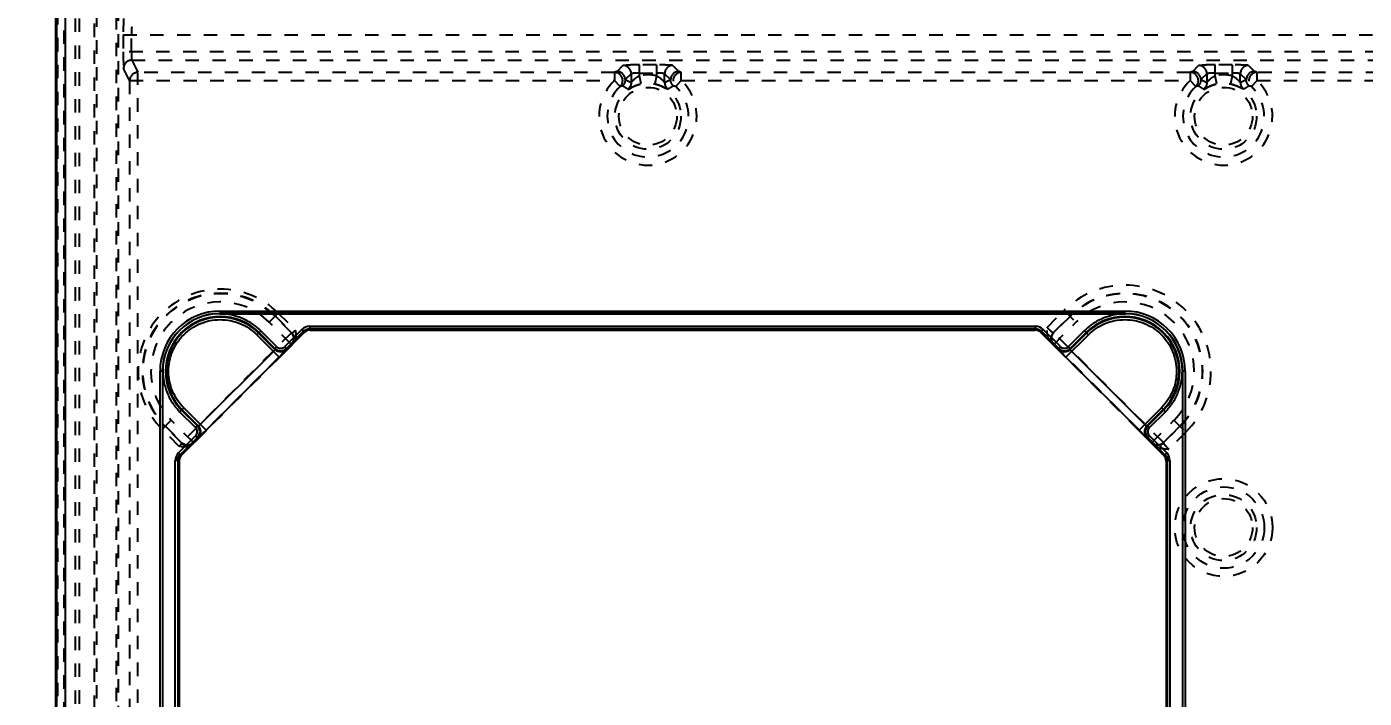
# Model space of a CAD drawing. Header units: millimetres. Extents: x -1265 to 1982, y -12197 to 1934.
# Drawn here: x -122.9 to 39.8, y -24.9 to 56.8 of the extents above; entities that cross this region are included whole.
import ezdxf

# ---------------------------------------------------------------- set-up
doc = ezdxf.new("R2010")
doc.units = ezdxf.units.MM
doc.header["$LTSCALE"] = 16.335
doc.header["$PDMODE"] = 3
doc.header["$PDSIZE"] = 0.3125
doc.linetypes.add('HIDDEN', pattern=[0.2, 0.1, -0.1])
doc.layers.get('0').update_dxf_attribs({"linetype": 'CONTINUOUS'})
doc.layers.get('Defpoints').update_dxf_attribs({"linetype": 'CONTINUOUS'})
doc.layers.add('DEFAULT_2', color=8, linetype='HIDDEN')
doc.styles.get("Standard").update_dxf_attribs({"font": 'txt', "width": 0.8})
doc.dimstyles.new('11', dxfattribs={"dimtxt": 8, "dimasz": 8, "dimexe": 0, "dimexo": 0, "dimgap": 0, "dimtad": 0, "dimdsep": 46, "dimtxsty": 'Standard', "dimcen": 0, "dimclrd": 4, "dimclre": 4, "dimclrt": 6, "dimazin": 0, "dimtp": 0.01, "dimtm": 0.01, "dimtfac": 1, "dimtofl": 0, "dimtmove": 0, "dimatfit": 3, "dimfxl": 0, "dimtolj": 1, "dimarcsym": 0})

# ---------------------------------------------------------------- blocks, each defined once
blk = doc.blocks.new('*D79')
at = {"color": 4, "lineweight": -2}
for p, q in [((-41.72, 283.87), (-159.31, 283.87)), ((-159.31, 275.87), (-159.31, 57.15)), ((-159.31, -114.13), (-159.31, 41.15)), ((-36.24, -122.13), (-159.31, -122.13))]:
    blk.add_line(p, q, dxfattribs=at)
at = {"color": 4}
for points in [[(-160.64, 275.87), (-157.98, 275.87), (-159.31, 283.87)], [(-160.64, -114.13), (-157.98, -114.13), (-159.31, -122.13)]]:
    blk.add_solid(points, dxfattribs=at)
at = {"layer": 'Defpoints', "color": 0}
for p in [(-41.72, 283.87), (-159.31, -122.13), (-36.24, -122.13)]:
    blk.add_point(p, dxfattribs=at)
at = {"color": 6, "insert": (-159.31, 49.15), "char_height": 8, "attachment_point": 5, "rotation": 90}
blk.add_mtext('\\A1;406', dxfattribs=at)
blk = doc.blocks.new('*D376')
at = {"color": 4, "lineweight": -2}
for p, q in [((302.18, 15.45), (302.18, -191.49)), ((-119.82, -87.6), (-119.82, -191.49)), ((-111.82, -191.49), (24.61, -191.49)), ((294.18, -191.49), (41.68, -191.49))]:
    blk.add_line(p, q, dxfattribs=at)
at = {"color": 4}
for points in [[(-111.82, -190.15), (-111.82, -192.82), (-119.82, -191.49)], [(294.18, -190.15), (294.18, -192.82), (302.18, -191.49)]]:
    blk.add_solid(points, dxfattribs=at)
at = {"layer": 'Defpoints', "color": 0}
for p in [(302.18, 15.45), (-119.82, -87.6), (-119.82, -191.49)]:
    blk.add_point(p, dxfattribs=at)
at = {"color": 6, "insert": (33.14, -191.49), "char_height": 8, "attachment_point": 5}
blk.add_mtext('\\A1;422', dxfattribs=at)

msp = doc.modelspace()

# ---------------------------------------------------------------- linework, layer by layer
at = {"color": 7, "linetype": 'Continuous'}
for p, q in [((-119.323, -115.132), (-119.323, 276.873)), ((-119.191, -115), (-119.191, 276.741)), ((-118.192, 276.741), (-118.192, -115)), ((-99.38, 21.855), (10.735, 21.856)), ((-99.323, 22.195), (-99.323, 21.87)), ((-99.323, 22.195), (10.677, 22.195)), ((10.677, 21.895), (-99.323, 21.895)), ((10.677, 21.87), (10.677, 22.195)), ((-94.398, 19.795), (-94.882, 19.311)), ((-94.67, 19.523), (-92.683, 17.536)), ((-92.683, 17.656), (-94.61, 19.583)), ((-92.471, 17.868), (-94.398, 19.795)), ((-89.116, 19.578), (-92.132, 16.561)), ((-89.396, 19.954), (-91.482, 17.868)), ((-89.184, 19.742), (-91.27, 17.656)), ((-89.184, 19.742), (-89.396, 19.954)), ((-89.184, 19.742), (-89.116, 19.578)), ((-88.477, 20.335), (-88.477, 20.035)), ((-88.477, 20.335), (-0.169, 20.335)), ((-88.477, 20.035), (-88.409, 19.87)), ((-0.169, 20.035), (-88.477, 20.035)), ((-88.409, 19.87), (-0.237, 19.87)), ((-0.237, 19.87), (-0.169, 20.035)), ((-0.169, 20.035), (-0.169, 20.335)), ((0.47, 19.578), (0.538, 19.742)), ((3.486, 16.561), (0.47, 19.578)), ((0.75, 19.954), (0.538, 19.742)), ((2.624, 17.656), (0.538, 19.742)), ((2.836, 17.868), (0.75, 19.954)), ((5.765, 19.807), (3.826, 17.868)), ((5.965, 19.583), (4.038, 17.656)), ((4.038, 17.536), (6.024, 19.523)), ((6.236, 19.311), (5.753, 19.795)), ((-92.158, 16.587), (-94.897, 19.326)), ((3.512, 16.587), (6.236, 19.311)), ((-92.864, 17.293), (-101.746, 8.412)), ((-92.157, 16.587), (-101.039, 7.705)), ((-92.683, 17.656), (-92.471, 17.868)), ((-92.683, 17.536), (-92.683, 17.656)), ((-91.482, 17.868), (-91.27, 17.656)), ((-91.27, 17.536), (-91.27, 17.656)), ((2.624, 17.656), (2.836, 17.868)), ((2.624, 17.656), (2.624, 17.536)), ((12.394, 7.705), (3.512, 16.587)), ((3.826, 17.868), (4.038, 17.656)), ((4.038, 17.656), (4.038, 17.536)), ((13.1, 8.412), (4.219, 17.293)), ((-106.647, -95.13), (-106.647, 14.87)), ((-106.323, 14.87), (-106.647, 14.87)), ((-106.348, 14.87), (-106.348, -95.13)), ((-106.308, -95.187), (-106.308, 14.928)), ((17.662, 14.928), (17.663, -95.187)), ((18.002, 14.87), (17.677, 14.87)), ((17.702, -95.13), (17.702, 14.87)), ((18.002, 14.87), (18.002, -95.13)), ((-104.259, 9.958), (-102.32, 8.019)), ((-103.764, 10.43), (-104.247, 9.946)), ((-104.035, 10.158), (-102.108, 8.231)), ((-101.989, 8.231), (-103.976, 10.218)), ((-101.039, 7.705), (-103.764, 10.43)), ((12.393, 7.705), (15.132, 10.444)), ((15.33, 10.218), (13.343, 8.231)), ((13.463, 8.231), (15.39, 10.158)), ((13.675, 8.019), (15.602, 9.946)), ((15.602, 9.946), (15.118, 10.43)), ((-102.32, 8.019), (-102.108, 8.231)), ((-102.108, 8.231), (-101.989, 8.231)), ((13.343, 8.231), (13.463, 8.231)), ((13.463, 8.231), (13.675, 8.019)), ((-102.32, 7.029), (-104.407, 4.943)), ((-102.108, 6.817), (-104.195, 4.731)), ((-101.014, 7.679), (-104.03, 4.663)), ((-102.108, 6.817), (-102.32, 7.029)), ((-102.108, 6.817), (-101.989, 6.817)), ((15.384, 4.663), (12.368, 7.679)), ((13.343, 6.817), (13.463, 6.817)), ((13.675, 7.029), (13.463, 6.817)), ((15.549, 4.731), (13.463, 6.817)), ((15.761, 4.943), (13.675, 7.029)), ((-104.407, 4.943), (-104.195, 4.731)), ((15.549, 4.731), (15.761, 4.943)), ((-104.787, -84.284), (-104.787, 4.024)), ((-104.487, 4.024), (-104.787, 4.024)), ((-104.487, 4.024), (-104.487, -84.284)), ((-104.323, 3.956), (-104.487, 4.024)), ((-104.323, 3.956), (-104.323, -84.216)), ((-104.03, 4.663), (-104.195, 4.731)), ((15.549, 4.731), (15.384, 4.663)), ((15.842, 4.024), (15.677, 3.956)), ((15.677, 3.956), (15.677, -84.216)), ((15.842, -84.284), (15.842, 4.024)), ((16.141, 4.024), (15.842, 4.024)), ((16.141, 4.024), (16.141, -84.284))]:
    msp.add_line(p, q, dxfattribs=at)
for centre, radius, start, end in [((-99.323, 14.87), 7.325, 90, 180), ((-99.323, 14.87), 7.025, 90, 180), ((-99.323, 14.87), 7, 90, 180), ((-99.323, 14.87), 6.664, 45, 225), ((-99.323, 14.87), 6.58, 45, 225), ((10.677, 14.87), 6.664, 315, 135), ((10.677, 14.87), 6.58, 315, 135), ((10.677, 14.87), 7.325, 0, 90), ((10.677, 14.87), 7.025, 0, 90), ((10.677, 14.87), 7, 0, 90), ((-88.477, 19.036), 1.299, 89.9954, 135.0046), ((-0.169, 19.036), 1.299, 44.9954, 90.0046), ((-91.977, 18.362), 0.999, 224.99769, 315.00231), ((-91.977, 18.245), 1.001, 225.08419, 314.91582), ((-91.977, 18.362), 0.699, 224.98555, 315.01445), ((3.331, 18.362), 0.999, 224.99769, 315.00231), ((3.331, 18.245), 1.001, 225.08418, 314.91581), ((3.331, 18.362), 0.699, 224.98555, 315.01445), ((-102.815, 7.524), 0.999, 314.99769, 45.00231), ((-102.698, 7.524), 1.001, 315.08418, 44.91581), ((14.052, 7.524), 1.001, 135.08419, 224.91582), ((14.169, 7.524), 0.999, 134.99769, 225.00231), ((-102.815, 7.524), 0.699, 314.98555, 45.01445), ((14.169, 7.524), 0.699, 134.98555, 225.01445), ((-103.488, 4.025), 1.299, 134.9954, 180.0046), ((14.843, 4.025), 1.299, 359.9954, 45.0046)]:
    msp.add_arc(centre, radius, start, end, dxfattribs=at)
for centre, major_axis, start_param, end_param in [((-88.408, 18.87), (-0.383, 0.925), -0.3924468, 0.3924468), ((-0.237, 18.87), (0.383, 0.925), -0.3924468, 0.3924468), ((-103.322, 3.956), (0.925, -0.383), 2.7491459, 3.5340394), ((14.677, 3.956), (0.925, 0.383), -0.3924468, 0.3924468)]:
    msp.add_ellipse(centre, major_axis=major_axis, ratio=0.9992864, start_param=start_param, end_param=end_param, dxfattribs=at)
for points, knots in [([(-103.764, 10.43), (-104.341, 11.007), (-105.277, 12.404), (-105.765, 14.865), (-105.279, 17.329), (-103.886, 19.419), (-101.801, 20.818), (-99.338, 21.313), (-96.877, 20.831), (-95.474, 19.903), (-94.897, 19.326)], [0, 0, 0, 0, 0.1250275, 0.2500112, 0.3750097, 0.5000018, 0.6249935, 0.7499956, 0.8749698, 1, 1, 1, 1]), ([(-94.398, 19.795), (-94.724, 20.12), (-95.44, 20.709), (-96.67, 21.355), (-97.999, 21.755), (-98.921, 21.855), (-99.38, 21.855)], [0, 0, 0, 0, 0.2499745, 0.4998997, 0.7501169, 1, 1, 1, 1]), ([(10.735, 21.856), (10.276, 21.856), (9.357, 21.756), (8.032, 21.358), (6.805, 20.716), (6.089, 20.131), (5.765, 19.807)], [0, 0, 0, 0, 0.2498864, 0.5000832, 0.7500352, 1, 1, 1, 1]), ([(6.236, 19.311), (6.814, 19.888), (8.211, 20.824), (10.672, 21.313), (13.136, 20.826), (15.226, 19.434), (16.625, 17.348), (17.12, 14.886), (16.638, 12.425), (15.709, 11.021), (15.132, 10.444)], [0, 0, 0, 0, 0.1250275, 0.2500112, 0.3750097, 0.5000018, 0.6249935, 0.7499956, 0.8749698, 1, 1, 1, 1]), ([(-89.184, 19.742), (-89.092, 19.834), (-88.869, 19.981), (-88.607, 20.035), (-88.477, 20.035)], [0, 0, 0, 0, 0.4999993, 1, 1, 1, 1]), ([(-0.169, 20.035), (-0.039, 20.035), (0.223, 19.981), (0.446, 19.834), (0.538, 19.742)], [0, 0, 0, 0, 0.5000007, 1, 1, 1, 1]), ([(-92.683, 17.536), (-92.678, 17.527), (-92.699, 17.491), (-92.731, 17.441), (-92.792, 17.369), (-92.838, 17.319), (-92.864, 17.293)], [0, 0, 0, 0, 0.1048814, 0.3275666, 0.6378648, 1, 1, 1, 1]), ([(-91.27, 17.536), (-91.27, 17.525), (-91.3, 17.495), (-91.344, 17.434), (-91.428, 17.344), (-91.535, 17.226), (-91.668, 17.086), (-91.877, 16.87), (-92.043, 16.702), (-92.157, 16.587)], [0, 0, 0, 0, 0.0258523, 0.0868302, 0.1813394, 0.3057236, 0.4555944, 0.6255905, 1, 1, 1, 1]), ([(3.512, 16.587), (3.397, 16.702), (3.231, 16.87), (3.022, 17.086), (2.889, 17.226), (2.782, 17.344), (2.698, 17.434), (2.654, 17.495), (2.624, 17.525), (2.624, 17.536)], [0, 0, 0, 0, 0.3744065, 0.5444056, 0.694283, 0.8186704, 0.9131787, 0.9741514, 1, 1, 1, 1]), ([(4.219, 17.293), (4.193, 17.319), (4.146, 17.369), (4.085, 17.441), (4.054, 17.491), (4.032, 17.527), (4.038, 17.536)], [0, 0, 0, 0, 0.3621352, 0.6724334, 0.8951186, 1, 1, 1, 1]), ([(-106.308, 14.928), (-106.308, 14.469), (-106.209, 13.55), (-105.811, 12.225), (-105.168, 10.998), (-104.584, 10.282), (-104.259, 9.958)], [0, 0, 0, 0, 0.2498864, 0.5000832, 0.7500352, 1, 1, 1, 1]), ([(15.602, 9.946), (15.927, 10.271), (16.516, 10.988), (17.162, 12.217), (17.562, 13.546), (17.662, 14.468), (17.662, 14.928)], [0, 0, 0, 0, 0.2499745, 0.4998997, 0.7501169, 1, 1, 1, 1]), ([(-101.746, 8.412), (-101.772, 8.386), (-101.822, 8.339), (-101.894, 8.278), (-101.943, 8.247), (-101.98, 8.225), (-101.989, 8.231)], [0, 0, 0, 0, 0.3621352, 0.6724334, 0.8951186, 1, 1, 1, 1]), ([(13.343, 8.231), (13.334, 8.225), (13.298, 8.247), (13.248, 8.278), (13.176, 8.339), (13.126, 8.386), (13.1, 8.412)], [0, 0, 0, 0, 0.1048814, 0.3275666, 0.6378648, 1, 1, 1, 1]), ([(-101.039, 7.705), (-101.154, 7.59), (-101.322, 7.424), (-101.539, 7.215), (-101.679, 7.082), (-101.796, 6.975), (-101.887, 6.891), (-101.947, 6.847), (-101.978, 6.817), (-101.989, 6.817)], [0, 0, 0, 0, 0.3744065, 0.5444056, 0.694283, 0.8186704, 0.9131787, 0.9741514, 1, 1, 1, 1]), ([(13.343, 6.817), (13.332, 6.817), (13.302, 6.847), (13.241, 6.891), (13.15, 6.975), (13.033, 7.082), (12.893, 7.215), (12.676, 7.424), (12.508, 7.59), (12.394, 7.705)], [0, 0, 0, 0, 0.0258523, 0.0868302, 0.1813394, 0.3057236, 0.4555944, 0.6255905, 1, 1, 1, 1]), ([(-104.487, 4.024), (-104.487, 4.154), (-104.434, 4.416), (-104.286, 4.639), (-104.195, 4.731)], [0, 0, 0, 0, 0.5000007, 1, 1, 1, 1]), ([(15.549, 4.731), (15.641, 4.639), (15.788, 4.416), (15.842, 4.154), (15.842, 4.024)], [0, 0, 0, 0, 0.4999993, 1, 1, 1, 1])]:
    msp.add_open_spline(points, degree=3, knots=knots, dxfattribs=at)
at = {"layer": 'DEFAULT_2', "color": 8, "linetype": 'HIDDEN'}
for p, q in [((-116.952, 201.501), (-116.952, -113.76)), ((-116.453, -113.76), (-116.453, 201.501)), ((-114.639, 200.887), (-114.639, -113.146)), ((-114.339, -113.138), (-114.339, 200.879)), ((-119.109, 159.939), (-119.109, -66.198)), ((-118.309, -66.198), (-118.309, 159.939)), ((-111.976, 74.4), (-111.976, -66.659)), ((-111.676, -66.659), (-111.676, 74.4)), ((-111.113, 55.755), (-111.113, 53.686)), ((-111.113, 55.755), (116.677, 55.755)), ((-110.113, 53.686), (-110.113, 55.755)), ((116.677, 53.686), (-111.113, 53.686)), ((-110.08, 52.687), (-109.34, 51.207)), ((-110.08, 52.687), (116.677, 52.687)), ((-51.08, 51.324), (-50.356, 52.048)), ((-46.288, 52.115), (-48.358, 52.115)), ((-48.357, 50.798), (-48.357, 52.115)), ((-46.289, 52.115), (-46.289, 50.798)), ((-44.29, 52.048), (-43.566, 51.324)), ((18.92, 51.324), (19.644, 52.048)), ((23.712, 52.115), (21.642, 52.115)), ((21.643, 50.798), (21.643, 52.115)), ((23.711, 52.115), (23.711, 50.798)), ((25.71, 52.048), (26.434, 51.324)), ((-110.34, 50.208), (-111.08, 51.687)), ((-109.34, -64.656), (-109.34, 51.207)), ((-51.386, 51.207), (-109.34, 51.207)), ((-51.386, 51.207), (-51.386, 50.208)), ((-49.357, 51.048), (-50.081, 50.324)), ((-49.357, 51.048), (-49.357, 49.974)), ((-48.357, 51.116), (-46.289, 51.116)), ((-48.152, 49.82), (-48.357, 50.798)), ((-46.289, 50.798), (-46.494, 49.82)), ((-45.289, 49.974), (-45.289, 51.048)), ((-44.565, 50.324), (-45.289, 51.048)), ((-43.259, 50.208), (-43.259, 51.207)), ((18.614, 51.207), (-43.259, 51.207)), ((18.614, 51.207), (18.614, 50.208)), ((20.643, 51.048), (19.919, 50.324)), ((20.643, 51.048), (20.643, 49.974)), ((21.643, 51.116), (23.711, 51.116)), ((21.848, 49.82), (21.643, 50.798)), ((23.711, 50.798), (23.506, 49.82)), ((24.711, 49.974), (24.711, 51.048)), ((25.435, 50.324), (24.711, 51.048)), ((26.741, 50.208), (26.741, 51.207)), ((57.933, 51.207), (26.741, 51.207)), ((-110.34, 50.208), (-110.34, -64.656)), ((-110.34, 50.208), (-51.386, 50.208)), ((-50.703, 49.478), (-51.386, 50.208)), ((-50.081, 50.324), (-49.357, 49.974)), ((-45.289, 49.974), (-44.565, 50.324)), ((-43.943, 49.478), (-43.259, 50.208)), ((-43.259, 50.208), (18.614, 50.208)), ((19.297, 49.478), (18.614, 50.208)), ((19.919, 50.324), (20.643, 49.974)), ((24.711, 49.974), (25.435, 50.324)), ((26.057, 49.478), (26.741, 50.208)), ((26.741, 50.208), (58.932, 50.208)), ((-93.362, 20.831), (-92.264, 21.929)), ((-90.662, 19.544), (-92.656, 21.538)), ((-92.617, 21.576), (-90.586, 19.544)), ((-92.275, 21.941), (-90.197, 19.862)), ((1.21, 20.203), (3.277, 22.271)), ((1.964, 19.544), (3.983, 21.564)), ((4.01, 21.538), (2.017, 19.544)), ((3.277, 22.271), (4.717, 20.831)), ((-90.662, 19.544), (-103.997, 6.21)), ((-90.662, 18.131), (-93.372, 20.841)), ((-90.662, 19.544), (-90.586, 19.544)), ((1.964, 19.544), (2.017, 19.544)), ((2.017, 18.131), (4.717, 20.831)), ((15.351, 6.21), (2.017, 19.544)), ((-102.584, 6.21), (-90.662, 18.131)), ((-90.662, 18.131), (-90.586, 18.131)), ((1.964, 18.131), (2.017, 18.131)), ((2.017, 18.131), (13.938, 6.21)), ((-92.132, 16.561), (-101.014, 7.679)), ((12.368, 7.679), (3.486, 16.561)), ((-106.382, 7.811), (-105.283, 8.91)), ((-103.997, 6.133), (-106.028, 8.165)), ((-105.99, 8.203), (-103.997, 6.21)), ((-102.584, 6.21), (-105.283, 8.91)), ((13.938, 6.21), (16.647, 8.919)), ((15.351, 6.21), (17.344, 8.203)), ((17.371, 8.177), (15.351, 6.157)), ((16.638, 8.91), (18.078, 7.47)), ((-104.315, 5.744), (-106.382, 7.811)), ((18.09, 7.482), (16.01, 5.403)), ((-103.997, 6.133), (-103.997, 6.21)), ((-102.584, 6.133), (-102.584, 6.21)), ((13.938, 6.21), (13.938, 6.157)), ((15.351, 6.21), (15.351, 6.157))]:
    msp.add_line(p, q, dxfattribs=at)
for centre, radius in [((-47.323, 45.87), 4.017), ((-47.323, 45.87), 3.517), ((22.677, 45.87), 4.017), ((22.677, 45.87), 3.517), ((22.677, -4.13), 5.943), ((22.677, -4.13), 4.944), ((22.677, -4.13), 4.017), ((22.677, -4.13), 3.517)]:
    msp.add_circle(centre, radius, dxfattribs=at)
for centre, radius, start, end in [((-110.079, 51.686), 1, 90.02902, 179.9448), ((-50.357, 51.047), 1.001, 0.08419, 89.91582), ((-44.288, 51.047), 1.001, 90.08418, 179.91581), ((19.643, 51.047), 1.001, 0.08419, 89.91582), ((25.712, 51.047), 1.001, 90.08418, 179.91581), ((-109.34, 50.207), 1, 90.01127, 179.96254), ((-46.859, 39.767), 12.303, 110.06273, 111.58867), ((-51.391, 50.207), 1, 21.49233, 89.74632), ((-51.084, 50.329), 0.995, 0.0547, 89.78858), ((-47.323, 45.87), 5.036, 78.14693, 101.85307), ((-43.562, 50.328), 0.995, 90.21712, 179.94564), ((-43.256, 50.205), 1, 90.2537, 226.61537), ((-47.969, 39.287), 12.817, 68.44295, 69.90781), ((23.139, 39.771), 12.299, 110.06239, 111.58885), ((18.609, 50.207), 1, 21.49233, 89.74632), ((18.916, 50.329), 0.995, 0.0547, 89.78858), ((22.677, 45.87), 5.036, 78.14693, 101.85307), ((26.438, 50.328), 0.995, 90.21712, 179.9453), ((26.744, 50.205), 1, 90.25371, 226.61536), ((22.031, 39.287), 12.817, 68.44295, 69.90778), ((-47.323, 45.87), 5.943, 133.13167, 46.86833), ((-47.323, 45.87), 4.944, 133.1315, 46.8683), ((-47.145, 38.342), 11.691, 106.34921, 107.71988), ((-47.5, 38.344), 11.689, 72.28015, 73.65104), ((22.677, 45.87), 5.943, 133.13167, 46.86833), ((22.677, 45.87), 4.944, 133.1315, 46.8683), ((22.855, 38.342), 11.691, 106.34921, 107.71988), ((22.5, 38.344), 11.689, 72.28015, 73.65104), ((-99.323, 14.87), 9.983, 45.09252, 225), ((10.677, 14.87), 10.466, 315.09273, 135), ((-99.323, 14.87), 9.483, 45, 225), ((-99.323, 14.87), 9.429, 45, 225), ((-99.323, 14.87), 8.43, 45.09273, 225), ((10.677, 14.87), 9.466, 315, 135), ((10.677, 14.87), 9.429, 315, 135), ((10.677, 14.87), 8.43, 315.09273, 135), ((-91.371, 18.838), 1.001, 315.06678, 44.93322), ((-91.295, 18.838), 1.001, 315.08418, 44.91581), ((2.673, 18.838), 1.001, 135.08419, 224.91582), ((2.725, 18.838), 1.001, 135.06678, 224.93322), ((-103.29, 6.918), 1.001, 225.06678, 314.93322), ((-103.29, 6.842), 1.001, 225.08419, 314.91582), ((14.645, 6.918), 1.001, 225.06678, 314.93322), ((14.645, 6.866), 1.001, 225.08418, 314.91581)]:
    msp.add_arc(centre, radius, start, end, dxfattribs=at)
for points, knots in [([(-111.08, 57.754), (-111.087, 57.738), (-111.084, 57.678), (-111.096, 57.56), (-111.098, 57.373), (-111.104, 57.127), (-111.108, 56.831), (-111.112, 56.368), (-111.113, 56.005), (-111.113, 55.755)], [0, 0, 0, 0, 0.0252719, 0.0861323, 0.1806552, 0.3051201, 0.4551205, 0.6252715, 1, 1, 1, 1]), ([(-110.08, 56.754), (-110.086, 56.748), (-110.086, 56.715), (-110.095, 56.658), (-110.099, 56.563), (-110.104, 56.441), (-110.108, 56.293), (-110.112, 56.061), (-110.113, 55.88), (-110.113, 55.755)], [0, 0, 0, 0, 0.026378, 0.0879337, 0.1820645, 0.3058672, 0.4557909, 0.6258521, 1, 1, 1, 1]), ([(-111.113, 53.686), (-111.113, 53.436), (-111.112, 53.073), (-111.108, 52.61), (-111.104, 52.314), (-111.098, 52.068), (-111.096, 51.88), (-111.084, 51.763), (-111.087, 51.702), (-111.08, 51.687)], [0, 0, 0, 0, 0.3747261, 0.5448771, 0.6948789, 0.8193448, 0.9138682, 0.9747284, 1, 1, 1, 1]), ([(-110.113, 53.686), (-110.113, 53.561), (-110.112, 53.38), (-110.108, 53.148), (-110.104, 53), (-110.099, 52.878), (-110.095, 52.783), (-110.086, 52.726), (-110.086, 52.693), (-110.08, 52.687)], [0, 0, 0, 0, 0.3741479, 0.5442091, 0.6941328, 0.8179355, 0.9120663, 0.973622, 1, 1, 1, 1]), ([(-48.358, 52.115), (-48.607, 52.115), (-48.971, 52.113), (-49.434, 52.105), (-49.73, 52.097), (-49.976, 52.087), (-50.145, 52.077), (-50.248, 52.068), (-50.301, 52.062), (-50.334, 52.056), (-50.352, 52.052), (-50.356, 52.048)], [0, 0, 0, 0, 0.3743586, 0.544335, 0.6941914, 0.8185612, 0.9130572, 0.9478757, 0.9740322, 0.9913918, 1, 1, 1, 1]), ([(-44.29, 52.048), (-44.294, 52.052), (-44.312, 52.056), (-44.345, 52.062), (-44.398, 52.068), (-44.501, 52.077), (-44.67, 52.087), (-44.916, 52.097), (-45.212, 52.105), (-45.675, 52.113), (-46.038, 52.115), (-46.288, 52.115)], [0, 0, 0, 0, 0.0086084, 0.0259685, 0.0521254, 0.0869437, 0.1814387, 0.3058066, 0.4556599, 0.6256362, 1, 1, 1, 1]), ([(21.642, 52.115), (21.393, 52.115), (21.029, 52.113), (20.566, 52.105), (20.27, 52.097), (20.024, 52.087), (19.855, 52.077), (19.752, 52.068), (19.699, 52.062), (19.666, 52.056), (19.648, 52.052), (19.644, 52.048)], [0, 0, 0, 0, 0.3743586, 0.544335, 0.6941914, 0.8185612, 0.9130572, 0.9478757, 0.9740322, 0.9913918, 1, 1, 1, 1]), ([(25.71, 52.048), (25.706, 52.052), (25.688, 52.056), (25.655, 52.062), (25.602, 52.068), (25.499, 52.077), (25.33, 52.087), (25.084, 52.097), (24.788, 52.105), (24.325, 52.113), (23.962, 52.115), (23.712, 52.115)], [0, 0, 0, 0, 0.0086084, 0.0259685, 0.0521254, 0.0869437, 0.1814387, 0.3058066, 0.4556599, 0.6256362, 1, 1, 1, 1]), ([(-48.357, 51.116), (-48.482, 51.116), (-48.664, 51.113), (-48.895, 51.105), (-49.044, 51.097), (-49.165, 51.087), (-49.261, 51.077), (-49.317, 51.065), (-49.352, 51.057), (-49.357, 51.048)], [0, 0, 0, 0, 0.3725879, 0.5419904, 0.6914119, 0.8149486, 0.9091607, 0.971377, 1, 1, 1, 1]), ([(-49.357, 49.974), (-49.354, 49.972), (-49.343, 49.984), (-49.329, 49.998), (-49.302, 50.03), (-49.253, 50.088), (-49.172, 50.182), (-49.054, 50.307), (-48.909, 50.443), (-48.743, 50.578), (-48.559, 50.701), (-48.426, 50.77), (-48.357, 50.798)], [0, 0, 0, 0, 0.0068866, 0.0258008, 0.0560768, 0.0966064, 0.2038657, 0.3386116, 0.4924653, 0.6581032, 0.8290463, 1, 1, 1, 1]), ([(-45.289, 51.048), (-45.293, 51.057), (-45.328, 51.065), (-45.385, 51.077), (-45.48, 51.087), (-45.602, 51.097), (-45.75, 51.105), (-45.982, 51.113), (-46.164, 51.116), (-46.289, 51.116)], [0, 0, 0, 0, 0.028623, 0.0908393, 0.1850514, 0.3085881, 0.4580096, 0.6274121, 1, 1, 1, 1]), ([(-46.289, 50.798), (-46.22, 50.77), (-46.087, 50.701), (-45.903, 50.578), (-45.737, 50.443), (-45.592, 50.307), (-45.474, 50.182), (-45.393, 50.088), (-45.344, 50.03), (-45.317, 49.998), (-45.303, 49.984), (-45.291, 49.972), (-45.289, 49.974)], [0, 0, 0, 0, 0.1709537, 0.3418968, 0.5075347, 0.6613883, 0.7961343, 0.9033936, 0.9439232, 0.9741992, 0.9931134, 1, 1, 1, 1]), ([(21.643, 51.116), (21.518, 51.116), (21.336, 51.113), (21.105, 51.105), (20.956, 51.097), (20.835, 51.087), (20.739, 51.077), (20.683, 51.065), (20.648, 51.057), (20.643, 51.048)], [0, 0, 0, 0, 0.3725879, 0.5419904, 0.6914119, 0.8149486, 0.9091607, 0.971377, 1, 1, 1, 1]), ([(20.643, 49.974), (20.646, 49.972), (20.657, 49.984), (20.671, 49.998), (20.698, 50.03), (20.747, 50.088), (20.828, 50.182), (20.946, 50.307), (21.091, 50.443), (21.257, 50.578), (21.441, 50.701), (21.574, 50.77), (21.643, 50.798)], [0, 0, 0, 0, 0.0068866, 0.0258008, 0.0560768, 0.0966064, 0.2038657, 0.3386116, 0.4924653, 0.6581032, 0.8290463, 1, 1, 1, 1]), ([(24.711, 51.048), (24.707, 51.057), (24.672, 51.065), (24.615, 51.077), (24.52, 51.087), (24.398, 51.097), (24.25, 51.105), (24.018, 51.113), (23.836, 51.116), (23.711, 51.116)], [0, 0, 0, 0, 0.028623, 0.0908393, 0.1850514, 0.3085881, 0.4580096, 0.6274121, 1, 1, 1, 1]), ([(23.711, 50.798), (23.78, 50.77), (23.913, 50.701), (24.097, 50.578), (24.263, 50.443), (24.408, 50.307), (24.526, 50.182), (24.607, 50.088), (24.656, 50.03), (24.683, 49.998), (24.697, 49.984), (24.709, 49.972), (24.711, 49.974)], [0, 0, 0, 0, 0.1709537, 0.3418968, 0.5075347, 0.6613883, 0.7961343, 0.9033936, 0.9439232, 0.9741992, 0.9931134, 1, 1, 1, 1]), ([(-50.703, 49.478), (-50.66, 49.519), (-50.483, 49.721), (-50.39, 49.998), (-50.39, 50.207)], [0, 0, 0, 0, 0.2203704, 1, 1, 1, 1]), ([(-50.085, 50.325), (-50.084, 50.17), (-50.156, 49.88), (-50.335, 49.646), (-50.436, 49.56)], [0, 0, 0, 0, 0.5405168, 1, 1, 1, 1]), ([(-49.357, 49.974), (-49.357, 49.901), (-49.397, 49.597), (-49.575, 49.309), (-49.762, 49.17)], [0, 0, 0, 0, 0.2378359, 1, 1, 1, 1]), ([(-49.762, 49.17), (-49.758, 49.168), (-49.744, 49.174), (-49.721, 49.184), (-49.683, 49.204), (-49.608, 49.245), (-49.486, 49.315), (-49.304, 49.413), (-49.075, 49.524), (-48.801, 49.636), (-48.489, 49.74), (-48.267, 49.796), (-48.152, 49.82)], [0, 0, 0, 0, 0.0070132, 0.0225685, 0.0468083, 0.079547, 0.1693682, 0.2889977, 0.4353577, 0.6058799, 0.7975044, 1, 1, 1, 1]), ([(-46.494, 49.82), (-46.378, 49.796), (-46.156, 49.74), (-45.845, 49.636), (-45.572, 49.524), (-45.343, 49.414), (-45.16, 49.316), (-45.037, 49.245), (-44.963, 49.204), (-44.925, 49.183), (-44.902, 49.174), (-44.887, 49.168), (-44.884, 49.17)], [0, 0, 0, 0, 0.2027025, 0.3932004, 0.5638607, 0.7105027, 0.8302724, 0.9202685, 0.9531344, 0.9774499, 0.9929896, 1, 1, 1, 1]), ([(-45.289, 49.974), (-45.289, 49.901), (-45.249, 49.597), (-45.071, 49.309), (-44.884, 49.17)], [0, 0, 0, 0, 0.2378359, 1, 1, 1, 1]), ([(-44.21, 49.56), (-44.311, 49.646), (-44.49, 49.88), (-44.562, 50.17), (-44.561, 50.325)], [0, 0, 0, 0, 0.4594564, 1, 1, 1, 1]), ([(19.297, 49.478), (19.34, 49.519), (19.517, 49.721), (19.61, 49.998), (19.61, 50.207)], [0, 0, 0, 0, 0.2203706, 1, 1, 1, 1]), ([(19.915, 50.325), (19.916, 50.17), (19.844, 49.88), (19.665, 49.646), (19.564, 49.56)], [0, 0, 0, 0, 0.5405168, 1, 1, 1, 1]), ([(20.643, 49.974), (20.643, 49.901), (20.603, 49.597), (20.425, 49.309), (20.238, 49.17)], [0, 0, 0, 0, 0.2378359, 1, 1, 1, 1]), ([(20.238, 49.17), (20.242, 49.168), (20.256, 49.174), (20.279, 49.184), (20.317, 49.204), (20.392, 49.245), (20.514, 49.315), (20.696, 49.413), (20.925, 49.524), (21.199, 49.636), (21.511, 49.74), (21.733, 49.796), (21.848, 49.82)], [0, 0, 0, 0, 0.0070132, 0.0225685, 0.0468083, 0.079547, 0.1693682, 0.2889977, 0.4353577, 0.6058799, 0.7975044, 1, 1, 1, 1]), ([(23.506, 49.82), (23.622, 49.796), (23.844, 49.74), (24.155, 49.636), (24.428, 49.524), (24.657, 49.414), (24.84, 49.316), (24.963, 49.245), (25.037, 49.204), (25.075, 49.183), (25.098, 49.174), (25.113, 49.168), (25.116, 49.17)], [0, 0, 0, 0, 0.2027025, 0.3932004, 0.5638607, 0.7105027, 0.8302724, 0.9202685, 0.9531344, 0.9774499, 0.9929896, 1, 1, 1, 1]), ([(24.711, 49.974), (24.711, 49.901), (24.751, 49.597), (24.929, 49.309), (25.116, 49.17)], [0, 0, 0, 0, 0.2378359, 1, 1, 1, 1]), ([(25.79, 49.56), (25.689, 49.646), (25.51, 49.88), (25.438, 50.17), (25.439, 50.325)], [0, 0, 0, 0, 0.4594828, 1, 1, 1, 1]), ([(-90.586, 19.544), (-90.581, 19.542), (-90.564, 19.548), (-90.537, 19.563), (-90.498, 19.591), (-90.427, 19.647), (-90.324, 19.738), (-90.241, 19.818), (-90.197, 19.862)], [0, 0, 0, 0, 0.0319728, 0.095322, 0.1897576, 0.3129466, 0.6299434, 1, 1, 1, 1]), ([(-90.197, 19.862), (-90.147, 19.572), (-90.083, 19.123), (-90.232, 18.544), (-90.401, 18.292), (-90.505, 18.188)], [0, 0, 0, 0, 0.4998583, 0.7501063, 1, 1, 1, 1]), ([(1.737, 18.31), (1.618, 18.429), (1.425, 18.712), (1.217, 19.357), (1.21, 19.868), (1.21, 20.203)], [0, 0, 0, 0, 0.2497641, 0.4999241, 1, 1, 1, 1]), ([(1.21, 20.203), (1.298, 20.115), (1.428, 19.988), (1.598, 19.831), (1.708, 19.731), (1.801, 19.652), (1.876, 19.592), (1.925, 19.561), (1.955, 19.541), (1.964, 19.544)], [0, 0, 0, 0, 0.3725923, 0.5419941, 0.6914143, 0.8149499, 0.9091613, 0.9713771, 1, 1, 1, 1]), ([(-90.586, 18.131), (-90.576, 18.131), (-90.548, 18.156), (-90.523, 18.174), (-90.505, 18.188)], [0, 0, 0, 0, 0.3032722, 1, 1, 1, 1]), ([(1.737, 18.31), (1.766, 18.284), (1.818, 18.24), (1.885, 18.182), (1.931, 18.15), (1.955, 18.131), (1.964, 18.131)], [0, 0, 0, 0, 0.4057525, 0.7101773, 0.9085774, 1, 1, 1, 1]), ([(-104.315, 5.744), (-104.27, 5.788), (-104.19, 5.872), (-104.099, 5.975), (-104.044, 6.045), (-104.016, 6.085), (-104.001, 6.111), (-103.995, 6.128), (-103.997, 6.133)], [0, 0, 0, 0, 0.3700565, 0.6870533, 0.8102425, 0.9046782, 0.9680275, 1, 1, 1, 1]), ([(-102.641, 6.052), (-102.745, 5.948), (-102.996, 5.78), (-103.576, 5.631), (-104.024, 5.694), (-104.315, 5.744)], [0, 0, 0, 0, 0.2498944, 0.5001423, 1, 1, 1, 1]), ([(-102.641, 6.052), (-102.626, 6.07), (-102.608, 6.096), (-102.584, 6.123), (-102.584, 6.133)], [0, 0, 0, 0, 0.6967332, 1, 1, 1, 1]), ([(13.938, 6.157), (13.938, 6.148), (13.957, 6.124), (13.988, 6.079), (14.046, 6.011), (14.091, 5.959), (14.117, 5.93)], [0, 0, 0, 0, 0.0914229, 0.2898234, 0.5942479, 1, 1, 1, 1]), ([(16.01, 5.403), (15.675, 5.403), (15.164, 5.41), (14.519, 5.618), (14.236, 5.812), (14.117, 5.93)], [0, 0, 0, 0, 0.5000758, 0.7502356, 1, 1, 1, 1]), ([(15.351, 6.157), (15.348, 6.148), (15.368, 6.118), (15.399, 6.069), (15.459, 5.994), (15.538, 5.901), (15.637, 5.791), (15.795, 5.621), (15.922, 5.491), (16.01, 5.403)], [0, 0, 0, 0, 0.028623, 0.0908388, 0.1850502, 0.3085857, 0.4580059, 0.6274077, 1, 1, 1, 1])]:
    msp.add_open_spline(points, degree=3, knots=knots, dxfattribs=at)
for points in [[(-50.39, 50.207), (-50.39, 50.332), (-50.415, 50.458), (-50.46, 50.574)], [(19.61, 50.207), (19.61, 50.332), (19.585, 50.458), (19.54, 50.574)], [(-49.762, 49.17), (-49.987, 49.3), (-50.212, 49.43), (-50.436, 49.561)], [(-44.21, 49.561), (-44.434, 49.43), (-44.659, 49.3), (-44.884, 49.17)], [(20.238, 49.17), (20.013, 49.3), (19.788, 49.43), (19.564, 49.561)], [(25.79, 49.561), (25.566, 49.43), (25.341, 49.3), (25.116, 49.17)]]:
    msp.add_open_spline(points, degree=3, dxfattribs=at)

# ---------------------------------------------------------------- dimensions: what is measured, and where the dimension line sits
dim = msp.add_linear_dim(base=(-159.309, -122.13), p1=(-41.721, 283.87), p2=(-36.239, -122.13), angle=90, dimstyle='11')
dim.commit()
dim.dimension.update_dxf_attribs({"geometry": '*D79', "text_midpoint": (-159.309, 49.15), "dimtype": 160})
dim = msp.add_linear_dim(base=(-119.823, -191.487), p1=(302.177, 15.447), p2=(-119.823, -87.596), dimstyle='11', override={"dimfxl": 1.25, "dimarcsym": 1})
dim.commit()
dim.dimension.update_dxf_attribs({"geometry": '*D376', "text_midpoint": (33.144, -191.487), "dimtype": 160})

doc.saveas('drawing.dxf')
